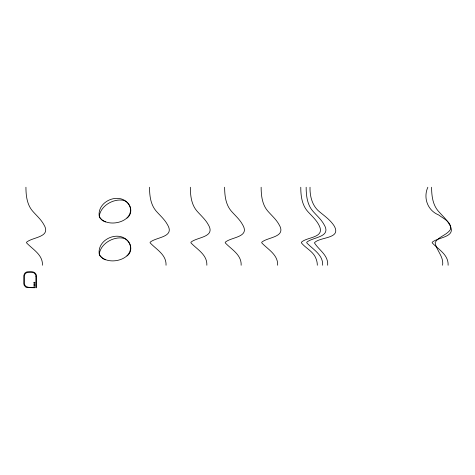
<?xml version="1.0" encoding="UTF-8"?>
<svg xmlns="http://www.w3.org/2000/svg" width="475" height="475" viewBox="0 0 475 475"><rect width="100%" height="100%" fill="white"/><g stroke="black" fill="none" stroke-linecap="round" stroke-linejoin="round"><path stroke-width="0.71" d="M427.844 187.245C423.005 197.95 427.696 210.52 438.597 214.92C443.24 218.488 452.366 222.389 450.413 229.556C446.654 235.309 438.49 236.497 435.13 242.541C436.222 250.307 443.965 256.542 442.605 265.246M126.985 218.102C134.294 212.889 130.376 200.462 121.505 200.064C112.231 199.369 101.228 205.907 99.406 215.341A5.724 5.652 49.6 0 0 99.958 217.651C107.736 228.404 134.449 222.104 130.002 206.779C123.096 190.742 97.256 199.666 99.174 215.935A7.012 6.692 49.2 0 0 100.219 218.263L102.077 220.198M126.985 255.972C134.294 250.758 130.376 238.325 121.505 237.928C112.231 237.239 101.228 243.776 99.406 253.205A5.724 5.652 49.6 0 0 99.958 255.52C107.736 266.273 134.449 259.973 130.002 244.649C123.096 228.606 97.256 237.53 99.174 253.798A7.012 6.692 49.2 0 0 100.219 256.132L102.826 258.584L105.539 259.825M105.539 221.962L102.802 220.703M448.127 265.246C448.614 254.618 438.294 249.482 432.191 242.826L432.232 242.232C438.265 236.888 457.419 237.453 449.475 224.544C446.559 219.213 441.833 215.282 437.944 210.716C432.565 204.214 431.627 195.373 431.603 187.245M322.679 265.246C323.16 254.648 312.853 249.428 306.743 242.826L306.779 242.232C312.811 236.888 331.972 237.453 324.027 224.544C321.112 219.213 316.386 215.282 312.497 210.716C307.117 204.214 306.179 195.373 306.155 187.245M277.661 265.246C278.136 254.648 267.835 249.428 261.725 242.826L261.761 242.232C267.793 236.888 286.947 237.453 279.009 224.544C276.094 219.213 271.362 215.282 267.473 210.716C262.099 204.214 261.161 195.373 261.137 187.245M241.158 265.246C241.638 254.648 231.337 249.428 225.227 242.826L225.263 242.232C231.295 236.888 250.45 237.453 242.511 224.544C239.59 219.213 234.864 215.282 230.975 210.716C225.595 204.214 224.657 195.373 224.639 187.245M206.857 265.246C207.332 254.648 197.03 249.428 190.92 242.826L190.956 242.232C196.988 236.888 216.143 237.453 208.204 224.544C205.289 219.213 200.557 215.282 196.668 210.716C191.294 204.214 190.356 195.373 190.333 187.245M166.042 265.246C166.523 254.648 156.222 249.428 150.112 242.826L150.148 242.232C156.18 236.888 175.334 237.453 167.396 224.544C164.481 219.213 159.748 215.282 155.859 210.716C150.48 204.214 149.548 195.373 149.524 187.245M42.459 265.246C42.934 254.648 32.633 249.428 26.523 242.826L26.558 242.232C32.591 236.888 51.751 237.453 43.807 224.544C40.892 219.213 36.159 215.282 32.276 210.716C26.897 204.214 25.959 195.373 25.935 187.245M327.655 265.246C328.546 255.247 318.784 250.01 314.414 242.826C319.693 236.609 342.059 239.139 334.056 225.744C330.374 220.079 324.769 216.137 319.645 211.886C312.241 206.079 309.783 196.27 310.015 187.245M300.782 187.245C300.752 195.866 301.957 205.319 308.109 211.886C312.134 216.232 316.659 220.323 319.271 225.744C325.292 238.1 306.951 236.793 301.411 242.232L301.37 242.826C305.722 248.33 313.286 251.34 315.893 258.406A16.607 16.126 90 0 1 317.312 265.246M35.898 276.212L35.88 287.755L36.462 287.755L36.385 275.31A4.287 4.287 0 0 0 35.934 274.111C34.295 270.988 30.162 271.623 27.283 271.837A4.156 4.156 0 0 0 26.095 272.27L25.377 272.751A4.708 4.708 0 0 0 24.48 273.737L23.768 275.72L23.768 283.795L24.255 285.428L25.727 287.037A4.168 4.168 0 0 0 26.879 287.577L34.835 287.755L34.835 287.167C31.724 287.494 24.451 288.456 24.338 283.343L24.403 275.411A3.551 3.551 0 0 1 24.777 274.378L26.374 272.787A3.598 3.598 0 0 1 27.407 272.413L32.769 272.413A3.616 3.616 0 0 1 33.808 272.781L35.423 274.396A3.812 3.812 0 0 1 35.809 275.441L35.898 276.212M34.835 282.316L33.862 282.316L33.862 282.904L34.835 282.904L34.835 282.316M34.835 283.937L33.862 283.937L33.862 284.519L34.835 284.519L34.835 283.937M34.835 285.552L33.862 285.552L33.862 286.14L34.835 286.14L34.835 285.552"/></g></svg>
